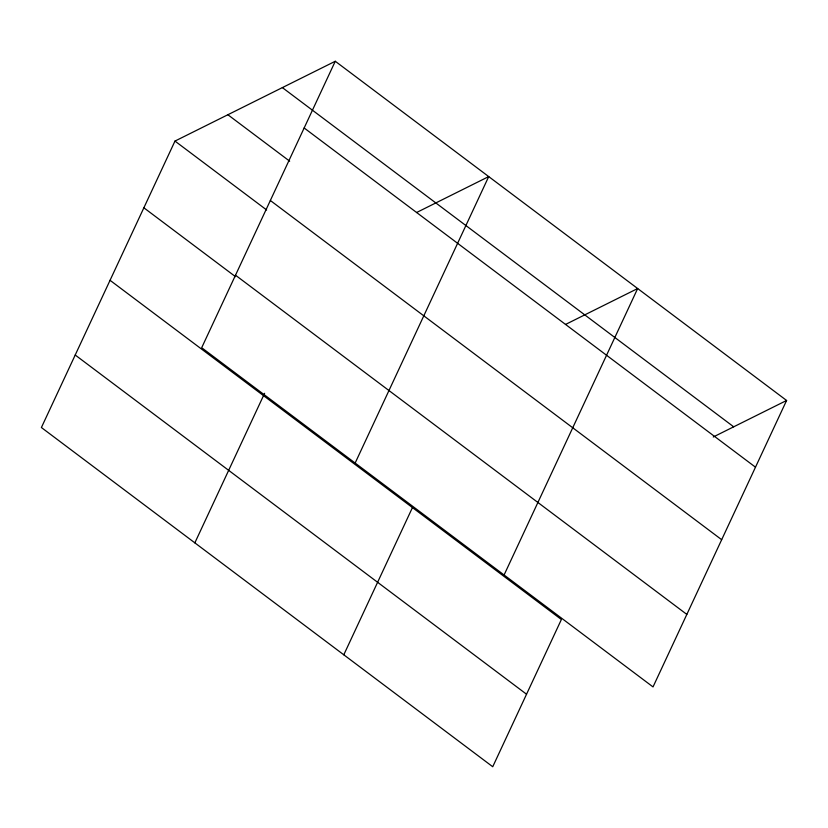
<?xml version="1.0" encoding="UTF-8"?>
<svg xmlns="http://www.w3.org/2000/svg" width="828" height="828" viewBox="0 0 828 828"><rect width="100%" height="100%" fill="white"/><g stroke="black" fill="none" stroke-linecap="round" stroke-linejoin="round"><path stroke-width="1.24" d="M335.268 61.262L201.69 347.719L653.023 686.919L786.6 400.473L335.268 61.262L174.977 141.081L41.4 427.527L492.732 766.738L561.384 619.51L110.052 280.309M194.849 542.857L264.598 393.3M355.15 463.049L488.717 176.592L416.525 212.548M343.796 654.793L412.447 507.574M504.086 574.984L637.663 288.537L565.462 324.483M713.27 436.987L786.6 400.473M282.369 87.602L733.701 426.813M304.155 127.978L755.488 467.189M227.876 114.74L289.665 161.181M270.342 200.49L721.674 539.701M174.977 141.081L266.637 209.97M235.504 275.206L686.836 614.407M143.865 207.797L235.525 276.687M75.213 355.015L526.546 694.226"/></g></svg>
